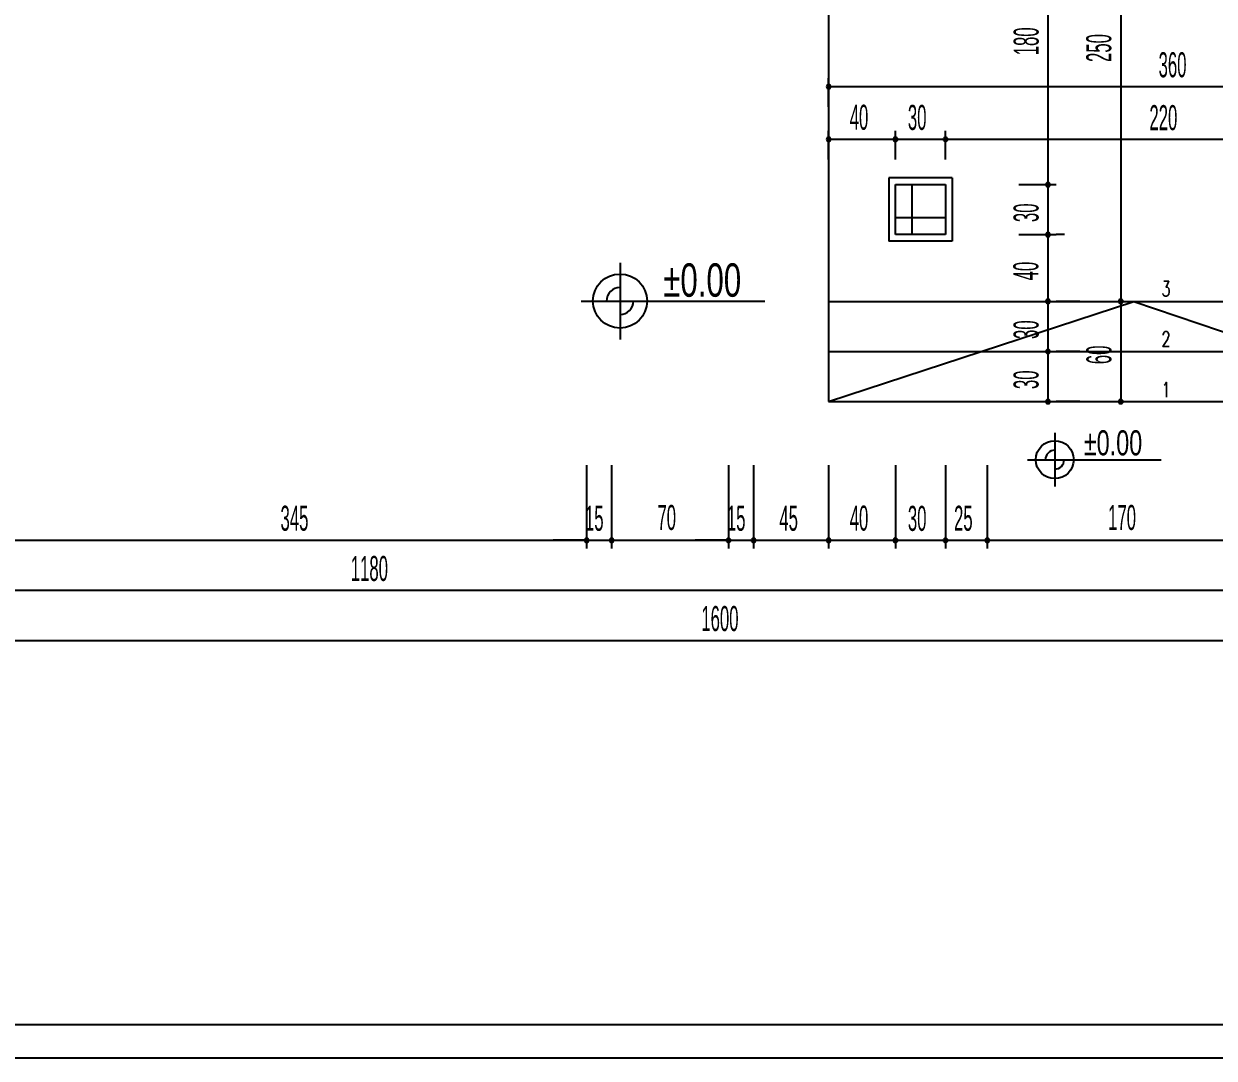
# Model space of a CAD drawing. Extents: x 3907.4 to 3911.57, y -3054.42 to -3053.7.
# Drawn here: x 3908.0865 to 3908.2292, y -3054.4167 to -3054.2928 of the extents above; entities that cross this region are included whole.
import ezdxf
from ezdxf.enums import TextEntityAlignment as Align

# ---------------------------------------------------------------- set-up
doc = ezdxf.new("R2010")
doc.units = 0
doc.header["$LTSCALE"] = 2
doc.header["$MEASUREMENT"] = 0
doc.layers.get('0').update_dxf_attribs({"linetype": 'CONTINUOUS'})
for name, color, linetype in [('DUVAR', 7, 'CONTINUOUS'), ('MB', 11, 'CONTINUOUS'), ('OLÇÜ', 6, 'CONTINUOUS'), ('SıVA', 6, 'CONTINUOUS'), ('TEXT', 11, 'CONTINUOUS')]:
    doc.layers.add(name, color=color, linetype=linetype)
doc.styles.add('KAPı-PEN', font='simplex.shx', dxfattribs={"width": 0.7, "height": 10})
doc.styles.add('MAHAL', font='stylu.ttf', dxfattribs={"width": 0.7, "height": 20})
doc.styles.add('ÖLÇÜ', font='stylu.ttf', dxfattribs={"width": 0.5})

msp = doc.modelspace()

# ---------------------------------------------------------------- linework, layer by layer
at = {"color": 0, "linetype": 'ByBlock'}
for centre, start, end in [((3908.18297, -3054.3003), 0, 180), ((3908.18297, -3054.3003), 180, 0), ((3908.18297, -3054.30661), 0, 180), ((3908.18297, -3054.30661), 180, 0), ((3908.19097, -3054.30661), 0, 180), ((3908.19097, -3054.30661), 0, 180), ((3908.19097, -3054.30661), 180, 0), ((3908.19097, -3054.30661), 180, 0), ((3908.19697, -3054.30661), 0, 180), ((3908.19697, -3054.30661), 0, 180), ((3908.19697, -3054.30661), 180, 0), ((3908.19697, -3054.30661), 180, 0), ((3908.20924, -3054.31203), 90, 270), ((3908.20924, -3054.31203), 90, 270), ((3908.20924, -3054.31203), 270, 90), ((3908.20924, -3054.31203), 270, 90), ((3908.20924, -3054.31803), 90, 270), ((3908.20924, -3054.31803), 90, 270), ((3908.20924, -3054.31803), 270, 90), ((3908.20924, -3054.31803), 270, 90), ((3908.20924, -3054.32603), 90, 270), ((3908.20924, -3054.32603), 90, 270), ((3908.20924, -3054.32603), 270, 90), ((3908.20924, -3054.32603), 270, 90), ((3908.21797, -3054.32603), 90, 270), ((3908.21797, -3054.32603), 90, 270), ((3908.21797, -3054.32603), 270, 90), ((3908.21797, -3054.32603), 270, 90), ((3908.20924, -3054.33203), 90, 270), ((3908.20924, -3054.33203), 90, 270), ((3908.20924, -3054.33203), 270, 90), ((3908.20924, -3054.33203), 270, 90), ((3908.20924, -3054.33803), 90, 270), ((3908.20924, -3054.33803), 270, 90), ((3908.21797, -3054.33803), 90, 270), ((3908.21797, -3054.33803), 270, 90), ((3908.15397, -3054.35464), 0, 180), ((3908.15397, -3054.35464), 0, 180), ((3908.15397, -3054.35464), 180, 0), ((3908.15397, -3054.35464), 180, 0), ((3908.15697, -3054.35464), 0, 180), ((3908.15697, -3054.35464), 0, 180), ((3908.15697, -3054.35464), 180, 0), ((3908.15697, -3054.35464), 180, 0), ((3908.17097, -3054.35464), 0, 180), ((3908.17097, -3054.35464), 0, 180), ((3908.17097, -3054.35464), 180, 0), ((3908.17097, -3054.35464), 180, 0), ((3908.17397, -3054.35464), 0, 180), ((3908.17397, -3054.35464), 0, 180), ((3908.17397, -3054.35464), 180, 0), ((3908.17397, -3054.35464), 180, 0), ((3908.18297, -3054.35464), 0, 180), ((3908.18297, -3054.35464), 0, 180), ((3908.18297, -3054.35464), 180, 0), ((3908.18297, -3054.35464), 180, 0), ((3908.19097, -3054.35464), 0, 180), ((3908.19097, -3054.35464), 0, 180), ((3908.19097, -3054.35464), 180, 0), ((3908.19097, -3054.35464), 180, 0), ((3908.19697, -3054.35464), 0, 180), ((3908.19697, -3054.35464), 0, 180), ((3908.19697, -3054.35464), 180, 0), ((3908.19697, -3054.35464), 180, 0), ((3908.20197, -3054.35464), 0, 180), ((3908.20197, -3054.35464), 0, 180), ((3908.20197, -3054.35464), 180, 0), ((3908.20197, -3054.35464), 180, 0)]:
    msp.add_arc(centre, 0.00025, start, end, dxfattribs=at)
at = {"layer": 'DUVAR'}
for p, q in [((3908.19097, -3054.31803), (3908.19097, -3054.31203)), ((3908.19097, -3054.31203), (3908.19697, -3054.31203)), ((3908.19297, -3054.31803), (3908.19297, -3054.31203)), ((3908.19697, -3054.31203), (3908.19697, -3054.31803)), ((3908.19697, -3054.31603), (3908.19097, -3054.31603)), ((3908.19697, -3054.31803), (3908.19097, -3054.31803))]:
    msp.add_line(p, q, dxfattribs=at)
at = {"layer": 'MB'}
for p, q in [((3908.18297, -3054.27603), (3908.18297, -3054.33803)), ((3908.18297, -3054.32603), (3908.25497, -3054.32603)), ((3908.18297, -3054.33203), (3908.25497, -3054.33203)), ((3908.18297, -3054.33803), (3908.25497, -3054.33803))]:
    msp.add_line(p, q, dxfattribs=at)
at = {"layer": 'MB', "color": 2}
for p, q in [((3908.18297, -3054.33803), (3908.21955, -3054.32603)), ((3908.21955, -3054.32603), (3908.25497, -3054.33803))]:
    msp.add_line(p, q, dxfattribs=at)
at = {"layer": 'OLÇÜ', "color": 6}
for p, q in [((3908.20924, -3054.27603), (3908.20924, -3054.31203)), ((3908.21797, -3054.27603), (3908.21797, -3054.32603)), ((3908.18297, -3054.30273), (3908.18297, -3054.2993)), ((3908.18297, -3054.3003), (3908.25497, -3054.3003)), ((3908.18297, -3054.30904), (3908.18297, -3054.30561)), ((3908.19097, -3054.30904), (3908.19097, -3054.30561)), ((3908.19097, -3054.30904), (3908.19097, -3054.30561)), ((3908.19697, -3054.30903), (3908.19697, -3054.30561)), ((3908.19697, -3054.30903), (3908.19697, -3054.30561)), ((3908.18297, -3054.30661), (3908.19097, -3054.30661)), ((3908.19097, -3054.30661), (3908.19697, -3054.30661)), ((3908.19697, -3054.30661), (3908.24097, -3054.30661)), ((3908.20575, -3054.31203), (3908.21024, -3054.31203)), ((3908.20575, -3054.31203), (3908.21024, -3054.31203)), ((3908.20924, -3054.31203), (3908.20924, -3054.31803)), ((3908.20575, -3054.31803), (3908.21024, -3054.31803)), ((3908.20924, -3054.31803), (3908.20924, -3054.32603)), ((3908.21122, -3054.31803), (3908.21024, -3054.31803)), ((3908.20924, -3054.32603), (3908.20924, -3054.33203)), ((3908.21122, -3054.32603), (3908.21024, -3054.32603)), ((3908.21307, -3054.32603), (3908.21024, -3054.32603)), ((3908.21673, -3054.32603), (3908.21897, -3054.32603)), ((3908.21673, -3054.32603), (3908.21897, -3054.32603)), ((3908.21797, -3054.32603), (3908.21797, -3054.33803)), ((3908.20924, -3054.33203), (3908.20924, -3054.33803)), ((3908.21307, -3054.33203), (3908.21024, -3054.33203)), ((3908.21307, -3054.33203), (3908.21024, -3054.33203)), ((3908.21307, -3054.33803), (3908.21024, -3054.33803)), ((3908.21525, -3054.33803), (3908.21897, -3054.33803)), ((3908.15397, -3054.34564), (3908.15397, -3054.35564)), ((3908.15397, -3054.34564), (3908.15397, -3054.35564)), ((3908.15697, -3054.34564), (3908.15697, -3054.35564)), ((3908.15697, -3054.34564), (3908.15697, -3054.35564)), ((3908.17097, -3054.34564), (3908.17097, -3054.35564)), ((3908.17097, -3054.34564), (3908.17097, -3054.35564)), ((3908.17397, -3054.34564), (3908.17397, -3054.35564)), ((3908.17397, -3054.34564), (3908.17397, -3054.35564)), ((3908.18297, -3054.34564), (3908.18297, -3054.35564)), ((3908.18297, -3054.34564), (3908.18297, -3054.35564)), ((3908.19097, -3054.34564), (3908.19097, -3054.35564)), ((3908.19097, -3054.34564), (3908.19097, -3054.35564)), ((3908.19697, -3054.34564), (3908.19697, -3054.35564)), ((3908.19697, -3054.34564), (3908.19697, -3054.35564)), ((3908.20197, -3054.34564), (3908.20197, -3054.35564)), ((3908.20197, -3054.34564), (3908.20197, -3054.35564)), ((3908.08497, -3054.35464), (3908.15397, -3054.35464)), ((3908.15397, -3054.35464), (3908.14997, -3054.35464)), ((3908.15397, -3054.35464), (3908.15697, -3054.35464)), ((3908.15697, -3054.35464), (3908.16097, -3054.35464)), ((3908.15697, -3054.35464), (3908.17097, -3054.35464)), ((3908.17097, -3054.35464), (3908.16697, -3054.35464)), ((3908.17097, -3054.35464), (3908.17397, -3054.35464)), ((3908.17397, -3054.35464), (3908.17797, -3054.35464)), ((3908.17397, -3054.35464), (3908.18297, -3054.35464)), ((3908.18297, -3054.35464), (3908.19097, -3054.35464)), ((3908.19097, -3054.35464), (3908.19697, -3054.35464)), ((3908.19697, -3054.35464), (3908.20197, -3054.35464)), ((3908.20197, -3054.35464), (3908.23597, -3054.35464)), ((3908.01097, -3054.36064), (3908.24697, -3054.36064)), ((3908.01097, -3054.36664), (3908.33097, -3054.36664))]:
    msp.add_line(p, q, dxfattribs=at)
at = {"layer": 'SıVA'}
for p, q in [((3908.19017, -3054.31123), (3908.19017, -3054.31883)), ((3908.19777, -3054.31123), (3908.19017, -3054.31123)), ((3908.19777, -3054.31123), (3908.19777, -3054.31883)), ((3908.19777, -3054.31883), (3908.19017, -3054.31883))]:
    msp.add_line(p, q, dxfattribs=at)
at = {"layer": 'TEXT', "color": 3}
for p, q in [((3908.15797, -3054.32141), (3908.15797, -3054.33058)), ((3908.15333, -3054.32599), (3908.17534, -3054.32599)), ((3908.21006, -3054.34178), (3908.21006, -3054.3482)), ((3908.20679, -3054.34499), (3908.2228, -3054.34499))]:
    msp.add_line(p, q, dxfattribs=at)
at = {"layer": 'TEXT', "color": 5, "ltscale": 50}
msp.add_line((3908.39309, -3054.41268), (3907.93862, -3054.41268), dxfattribs=at)
at = {"layer": 'TEXT', "color": 30}
msp.add_line((3908.40009, -3054.41668), (3907.93162, -3054.41668), dxfattribs=at)
at = {"layer": 'TEXT', "color": 3}
for centre, radius in [((3908.15797, -3054.32599), 0.00324), ((3908.21006, -3054.34499), 0.00227)]:
    msp.add_circle(centre, radius, dxfattribs=at)
for centre, radius, start, end in [((3908.15797, -3054.32599), 0.00162, 90, 180), ((3908.15797, -3054.32599), 0.00162, 270, 0), ((3908.21006, -3054.34499), 0.00113, 90, 180), ((3908.21006, -3054.34499), 0.00113, 270, 0)]:
    msp.add_arc(centre, radius, start, end, dxfattribs=at)

# ---------------------------------------------------------------- texts
at = {"layer": 'MB', "color": 6, "style": 'KAPı-PEN', "width": 0.7}
for s, p in [('3', (3908.22285, -3054.32542)), ('2', (3908.22285, -3054.33144)), ('1', (3908.22285, -3054.33751))]:
    msp.add_text(s, height=0.0018, dxfattribs=at).set_placement(p)
at = {"layer": 'OLÇÜ', "color": 62, "style": 'ÖLÇÜ', "width": 0.5}
for s, p in [('180', (3908.20813, -3054.29655)), ('250', (3908.21683, -3054.29735)), ('30', (3908.20812, -3054.31653)), ('40', (3908.20809, -3054.32351)), ('30', (3908.20812, -3054.33053)), ('60', (3908.21685, -3054.33355)), ('30', (3908.20812, -3054.33653))]:
    msp.add_text(s, height=0.003, rotation=90, dxfattribs=at).set_placement(p)
for s, p in [('360', (3908.2225, -3054.29918)), ('40', (3908.18549, -3054.30547)), ('30', (3908.19246, -3054.30549)), ('220', (3908.2214, -3054.30552)), ('345', (3908.11729, -3054.3535)), ('15', (3908.15377, -3054.35351)), ('70', (3908.16245, -3054.35341)), ('15', (3908.17077, -3054.35351)), ('45', (3908.17706, -3054.3535)), ('40', (3908.18549, -3054.35349)), ('30', (3908.19246, -3054.35352)), ('25', (3908.19799, -3054.35351)), ('170', (3908.21645, -3054.35341)), ('1180', (3908.12571, -3054.35952)), ('1600', (3908.16771, -3054.36552))]:
    msp.add_text(s, height=0.003, dxfattribs=at).set_placement(p)
at = {"layer": 'TEXT', "color": 3, "style": 'MAHAL', "width": 0.7}
for height, p in [(0.004, (3908.16782, -3054.32547)), (0.003, (3908.21704, -3054.34447))]:
    msp.add_attdef('±0.00', text='%%p0.00', height=height, dxfattribs=at).set_placement(p, align=Align.CENTER)

doc.saveas('drawing.dxf')
